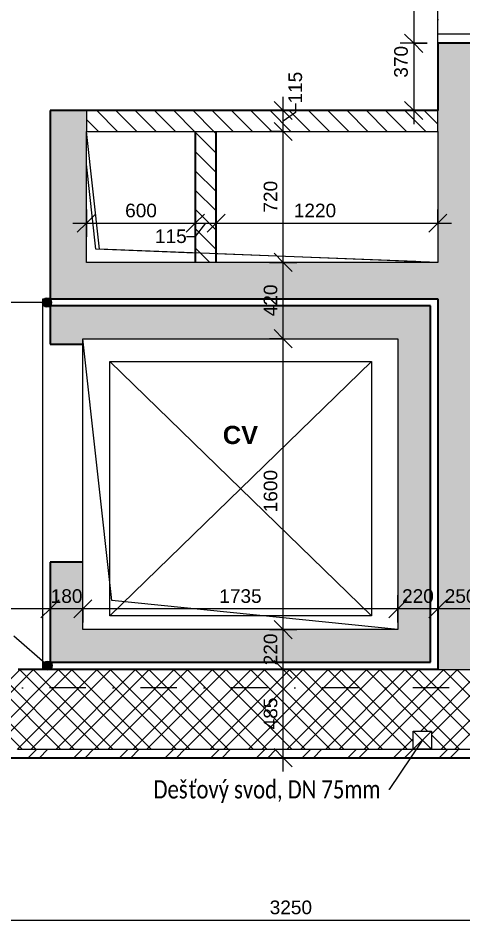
# Model space of a CAD drawing. Header units: millimetres. Extents: x -47720 to -5768, y -7799 to 13087.
# Drawn here: x -35010 to -32562, y -6755 to -1719 of the extents above; entities that cross this region are included whole.
import ezdxf

# ---------------------------------------------------------------- set-up
doc = ezdxf.new("R2010")
doc.units = ezdxf.units.MM
doc.linetypes.add('HA_DashDot_10mm-S3mm', pattern=[500, 200, -150, 0, -150])
doc.linetypes.add('HA_DashDot_2_2mm-S0_6mm', pattern=[110, 50, -30, 0, -30])
for name, color, linetype, lineweight in [('A-____-____-DIMS', 9, 'Continuous', 5), ('A-____-____-DIMS-50', 9, 'Continuous', 5), ('A-AREA-____-IDEN', 9, 'Continuous', 9), ('A-DETL-____-THIN', 9, 'Continuous', 9), ('A-DETL-GENF-OTLN', 9, 'Continuous', 9), ('A-DOOR-____-MCUT', 9, 'HA_DashDot_2_2mm-S0_6mm', 9), ('A-DOOR-____-OTLN', 9, 'Continuous', 9), ('A-DOOR-FRAM-MCUT', 9, 'Continuous', 9), ('A-FLOR-____-OTLN', 9, 'Continuous', 9), ('A-GENM-____-IDEN', 9, 'Continuous', 9), ('A-GENM-____-OTLN', 9, 'Continuous', 9), ('A-WALL-____-MCUT', 9, 'Continuous', 25), ('A-WALL-____-PATT', 9, 'Continuous', 25), ('G-____-____-TEXT', 9, 'Continuous', 5), ('I-WALL-____-MCUT', 9, 'Continuous', 25), ('M-HVAC-DUCT-OTLN', 9, 'Continuous', 9), ('S-GRID-____-OTLN', 9, 'Continuous', 5)]:
    doc.layers.add(name, color=color, linetype=linetype, lineweight=lineweight)
doc.styles.add('Arial_1', font='arial.ttf', dxfattribs={"height": 75})
doc.styles.add('Arial_B', font='arialbd.ttf', dxfattribs={"height": 100})
doc.styles.add('Calibri', font='calibri.ttf', dxfattribs={"width": 0.8, "height": 100})
doc.dimstyles.new('Inner_Dimensions', dxfattribs={"dimscale": 304.8, "dimtxt": 76.519455, "dimasz": 0.328084, "dimexe": 0.246063, "dimexo": 0.0625, "dimgap": 0.032808, "dimtad": 1, "dimdec": 0, "dimzin": 0, "dimdsep": 46, "dimtxsty": 'Arial_1', "dimblk1": 'OBLIQUE', "dimblk2": 'OBLIQUE', "dimsah": 1, "dimcen": 0.09, "dimdle": 0.246063, "dimazin": 0, "dimtfac": 1, "dimtdec": 4, "dimtix": 1, "dimtmove": 0, "dimatfit": 3, "dimfxl": 0.246063, "dimfxlon": 1, "dimtvp": 1, "dimtolj": 1, "dimtzin": 0, "dimlwd": 9, "dimlwe": 9, "dimarcsym": 2})
doc.dimstyles.new('Inner_Dimensions_1', dxfattribs={"dimscale": 304.8, "dimtxt": 76.519455, "dimasz": 0.328084, "dimexe": 0.246063, "dimexo": 0.0625, "dimgap": 0.032808, "dimtad": 1, "dimdec": 0, "dimzin": 0, "dimdsep": 46, "dimtxsty": 'Arial_1', "dimblk1": 'OBLIQUE', "dimblk2": 'OBLIQUE', "dimsah": 1, "dimcen": 0.09, "dimdle": 0.246063, "dimazin": 0, "dimtfac": 1, "dimtdec": 4, "dimtix": 1, "dimtmove": 1, "dimatfit": 3, "dimfxl": 0.246063, "dimfxlon": 1, "dimtvp": 1, "dimtolj": 1, "dimtzin": 0, "dimlwd": 9, "dimlwe": 9, "dimarcsym": 2})
doc.dimstyles.new('Inner_Dimensions_2', dxfattribs={"dimscale": 304.8, "dimtxt": 76.519455, "dimasz": 0.328084, "dimexe": 0.246063, "dimexo": 0.0625, "dimgap": 0.032808, "dimtad": 1, "dimdec": 0, "dimzin": 0, "dimdsep": 46, "dimtxsty": 'Arial_1', "dimblk1": 'OBLIQUE', "dimblk2": 'OBLIQUE', "dimsah": 1, "dimcen": 0.09, "dimdle": 0.246063, "dimazin": 0, "dimtfac": 1, "dimtdec": 4, "dimtix": 1, "dimtmove": 2, "dimatfit": 3, "dimfxl": 0.246063, "dimfxlon": 1, "dimtvp": 1, "dimtolj": 1, "dimtzin": 0, "dimlwd": 9, "dimlwe": 9, "dimarcsym": 2})
pattern_1 = [(135, (0, 0), (-53.03301, -53.03301), [])]

# ---------------------------------------------------------------- blocks, each defined once
blk = doc.blocks.new('HA_GM_Shaft_Rectangle - Default-1963437-DPS_2NP-C')
at = {"layer": 'A-DETL-GENF-OTLN'}
for p, q in [((72, -72), (539.6, -20)), ((51, -620), (72, -72)), ((4.6, -1834.1), (46.6, -735))]:
    blk.add_line(p, q, dxfattribs=at)
blk = doc.blocks.new('HA_GM_Shaft_Rectangle - Default-1963423-DPS_2NP-C')
at = {"layer": 'A-DETL-GENF-OTLN'}
for p, q in [((160, -160), (1600, 0)), ((0, -1735), (160, -160))]:
    blk.add_line(p, q, dxfattribs=at)
at = {"layer": 'A-GENM-____-OTLN'}
for p, q in [((0, -1735), (0, 0)), ((0, 0), (1600, 0)), ((1600, 0), (1600, -1735)), ((1600, -1735), (0, -1735))]:
    blk.add_line(p, q, dxfattribs=at)
blk = doc.blocks.new('HA_GM_Shaft_Rectangle - Default-1963421-DPS_2NP-C')
at = {"layer": 'A-DETL-GENF-OTLN'}
for p, q in [((72, -72), (720, 0)), ((0, -1935), (72, -72))]:
    blk.add_line(p, q, dxfattribs=at)
at = {"layer": 'A-GENM-____-OTLN'}
for p, q in [((0, -1935), (0, 0)), ((0, 0), (720, 0)), ((720, 0), (720, -1935)), ((720, -1935), (0, -1935))]:
    blk.add_line(p, q, dxfattribs=at)
blk = doc.blocks.new('HA_DR_Single_Swing_Solid - In_BJ_900x2100_Vstup-2040222-DPS_2NP-C')
at = {"layer": 'A-DOOR-____-MCUT'}
for p, q in [((-450, 125), (450, 125)), ((-450, -125), (450, -125))]:
    blk.add_line(p, q, dxfattribs=at)
at = {"layer": 'A-DOOR-____-OTLN'}
for p, q in [((-500, 125), (500, 125)), ((-500, -125), (500, -125))]:
    blk.add_line(p, q, dxfattribs=at)
at = {"layer": 'A-DOOR-____-OTLN', "lineweight": 5}
blk.add_line((450, -1025), (450, -125), dxfattribs=at)
blk.add_arc((450, -125), 900, 180, 270, dxfattribs=at)
at = {"layer": 'A-DOOR-FRAM-MCUT'}
for p, q in [((-450, -125), (-450, 125)), ((450, 125), (450, -125))]:
    blk.add_line(p, q, dxfattribs=at)
blk = doc.blocks.new('DIMBLOCK36-DPS_2NP-C')
at = {"layer": 'A-____-____-DIMS-50', "lineweight": 9}
for p, q in [((-35134.9, -6604.6), (-35134.9, -6754.6)), ((-35134.9, -6679.6), (-35134.9, -6604.6)), ((-35134.9, -6679.6), (-35084.9, -6629.6)), ((-31884.9, -6604.6), (-31884.9, -6754.6)), ((-31884.9, -6679.6), (-31884.9, -6604.6)), ((-31884.9, -6679.6), (-31834.9, -6629.6)), ((-35134.9, -6679.6), (-35184.9, -6729.6)), ((-35134.9, -6679.6), (-31884.9, -6679.6)), ((-31884.9, -6679.6), (-31934.9, -6729.6))]:
    blk.add_line(p, q, dxfattribs=at)
at = {"layer": 'A-____-____-DIMS-50', "color": 0, "lineweight": 9, "insert": (-33625.3, -6572.3), "char_height": 75, "width": 276.883, "attachment_point": 1, "line_spacing_factor": 0.941778, "style": 'Arial_1'}
blk.add_mtext('3250', dxfattribs=at)
blk = doc.blocks.new('_Oblique')
at = {"color": 0, "linetype": 'ByBlock', "lineweight": -2}
blk.add_line((-0.5, -0.5), (0.5, 0.5), dxfattribs=at)
blk = doc.blocks.new('DIMBLOCK86-DPS_2NP-C')
at = {"layer": 'A-____-____-DIMS-50', "lineweight": 9}
for p, q in [((-32699.9, -5042.3), (-32699.9, -4892.3)), ((-32699.9, -4967.3), (-32649.9, -4917.3)), ((-32449.9, -5042.3), (-32449.9, -4892.3)), ((-32449.9, -4967.3), (-32399.9, -4917.3)), ((-32699.9, -4967.3), (-32749.9, -5017.3)), ((-32449.9, -4967.3), (-32699.9, -4967.3)), ((-32699.9, -4967.3), (-32699.9, -5042.3)), ((-32449.9, -4967.3), (-32499.9, -5017.3)), ((-32449.9, -4967.3), (-32449.9, -5042.3))]:
    blk.add_line(p, q, dxfattribs=at)
at = {"layer": 'A-____-____-DIMS-50', "color": 0, "lineweight": 9, "insert": (-32661.4, -4859.9), "char_height": 75, "width": 207.662, "attachment_point": 1, "line_spacing_factor": 0.941778, "style": 'Arial_1'}
blk.add_mtext('250', dxfattribs=at)
blk = doc.blocks.new('DIMBLOCK87-DPS_2NP-C')
at = {"layer": 'A-____-____-DIMS-50', "lineweight": 9}
for p, q in [((-32919.9, -5042.3), (-32919.9, -4892.3)), ((-32919.9, -4967.3), (-32869.9, -4917.3)), ((-32699.9, -5042.3), (-32699.9, -4892.3)), ((-32699.9, -4967.3), (-32649.9, -4917.3)), ((-32919.9, -4967.3), (-32969.9, -5017.3)), ((-32699.9, -4967.3), (-32919.9, -4967.3)), ((-32919.9, -4967.3), (-32919.9, -5042.3)), ((-32699.9, -4967.3), (-32749.9, -5017.3)), ((-32699.9, -4967.3), (-32699.9, -5042.3))]:
    blk.add_line(p, q, dxfattribs=at)
at = {"layer": 'A-____-____-DIMS-50', "color": 0, "lineweight": 9, "insert": (-32896.4, -4859.9), "char_height": 75, "width": 207.662, "attachment_point": 1, "line_spacing_factor": 0.941778, "style": 'Arial_1'}
blk.add_mtext('220', dxfattribs=at)
blk = doc.blocks.new('DIMBLOCK88-DPS_2NP-C')
at = {"layer": 'A-____-____-DIMS-50', "lineweight": 9}
for p, q in [((-34654.9, -5042.3), (-34654.9, -4892.3)), ((-34654.9, -4967.3), (-34604.9, -4917.3)), ((-32919.9, -5042.3), (-32919.9, -4892.3)), ((-32919.9, -4967.3), (-32869.9, -4917.3)), ((-34654.9, -4967.3), (-34704.9, -5017.3)), ((-32919.9, -4967.3), (-34654.9, -4967.3)), ((-34654.9, -4967.3), (-34654.9, -5042.3)), ((-32919.9, -4967.3), (-32969.9, -5017.3)), ((-32919.9, -4967.3), (-32919.9, -5042.3))]:
    blk.add_line(p, q, dxfattribs=at)
at = {"layer": 'A-____-____-DIMS-50', "color": 0, "lineweight": 9, "insert": (-33902.8, -4859.9), "char_height": 75, "width": 276.883, "attachment_point": 1, "line_spacing_factor": 0.941778, "style": 'Arial_1'}
blk.add_mtext('1735', dxfattribs=at)
blk = doc.blocks.new('DIMBLOCK89-DPS_2NP-C')
at = {"layer": 'A-____-____-DIMS-50', "lineweight": 9}
for p, q in [((-34834.9, -5042.3), (-34834.9, -4892.3)), ((-34834.9, -4967.3), (-34784.9, -4917.3)), ((-34654.9, -5042.3), (-34654.9, -4892.3)), ((-34654.9, -4967.3), (-34604.9, -4917.3)), ((-34834.9, -4967.3), (-34884.9, -5017.3)), ((-34654.9, -4967.3), (-34834.9, -4967.3)), ((-34834.9, -4967.3), (-34834.9, -5042.3)), ((-34654.9, -4967.3), (-34704.9, -5017.3)), ((-34654.9, -4967.3), (-34654.9, -5042.3))]:
    blk.add_line(p, q, dxfattribs=at)
at = {"layer": 'A-____-____-DIMS-50', "color": 0, "lineweight": 9, "insert": (-34831.4, -4859.9), "char_height": 75, "width": 207.662, "attachment_point": 1, "line_spacing_factor": 0.941778, "style": 'Arial_1'}
blk.add_mtext('180', dxfattribs=at)
blk = doc.blocks.new('DIMBLOCK90-DPS_2NP-C')
at = {"layer": 'A-____-____-DIMS-50', "lineweight": 9}
for p, q in [((-36634.9, -4892.3), (-36634.9, -5042.3)), ((-36634.9, -4967.3), (-36634.9, -4892.3)), ((-36634.9, -4967.3), (-36584.9, -4917.3)), ((-34834.9, -5042.3), (-34834.9, -4892.3)), ((-34834.9, -4967.3), (-34784.9, -4917.3)), ((-36634.9, -4967.3), (-36684.9, -5017.3)), ((-34834.9, -4967.3), (-36634.9, -4967.3)), ((-34834.9, -4967.3), (-34884.9, -5017.3)), ((-34834.9, -4967.3), (-34834.9, -5042.3))]:
    blk.add_line(p, q, dxfattribs=at)
at = {"layer": 'A-____-____-DIMS-50', "color": 0, "lineweight": 9, "insert": (-35850.3, -4859.9), "char_height": 75, "width": 276.883, "attachment_point": 1, "line_spacing_factor": 0.941778, "style": 'Arial_1'}
blk.add_mtext('1800', dxfattribs=at)
blk = doc.blocks.new('DIMBLOCK107-DPS_2NP-C')
at = {"layer": 'A-____-____-DIMS-50', "lineweight": 9}
for p, q in [((-33551.1, -5301.8), (-33601.1, -5251.8)), ((-33626.1, -5301.8), (-33476.1, -5301.8)), ((-33551.1, -5301.8), (-33626.1, -5301.8)), ((-33551.1, -5861.8), (-33551.1, -5301.8)), ((-33551.1, -5301.8), (-33501.1, -5351.8)), ((-33551.1, -5786.8), (-33601.1, -5736.8)), ((-33626.1, -5786.8), (-33476.1, -5786.8)), ((-33551.1, -5786.8), (-33626.1, -5786.8)), ((-33551.1, -5786.8), (-33501.1, -5836.8))]:
    blk.add_line(p, q, dxfattribs=at)
at = {"layer": 'A-____-____-DIMS-50', "color": 0, "lineweight": 9, "insert": (-33658.5, -5630.8), "char_height": 75, "width": 207.662, "attachment_point": 1, "rotation": 90, "line_spacing_factor": 0.941778, "style": 'Arial_1'}
blk.add_mtext('485', dxfattribs=at)
blk = doc.blocks.new('DIMBLOCK108-DPS_2NP-C')
at = {"layer": 'A-____-____-DIMS-50', "lineweight": 9}
for p, q in [((-33551.1, -5081.8), (-33601.1, -5031.8)), ((-33626.1, -5081.8), (-33476.1, -5081.8)), ((-33551.1, -5081.8), (-33626.1, -5081.8)), ((-33551.1, -5301.8), (-33551.1, -5081.8)), ((-33551.1, -5081.8), (-33501.1, -5131.8)), ((-33551.1, -5301.8), (-33601.1, -5251.8)), ((-33626.1, -5301.8), (-33476.1, -5301.8)), ((-33551.1, -5301.8), (-33626.1, -5301.8)), ((-33551.1, -5301.8), (-33501.1, -5351.8))]:
    blk.add_line(p, q, dxfattribs=at)
at = {"layer": 'A-____-____-DIMS-50', "color": 0, "lineweight": 9, "insert": (-33658.5, -5278.3), "char_height": 75, "width": 207.662, "attachment_point": 1, "rotation": 90, "line_spacing_factor": 0.941778, "style": 'Arial_1'}
blk.add_mtext('220', dxfattribs=at)
blk = doc.blocks.new('DIMBLOCK109-DPS_2NP-C')
at = {"layer": 'A-____-____-DIMS-50', "lineweight": 9}
for p, q in [((-33551.1, -3481.8), (-33601.1, -3431.8)), ((-33626.1, -3481.8), (-33476.1, -3481.8)), ((-33551.1, -3481.8), (-33626.1, -3481.8)), ((-33551.1, -5081.8), (-33551.1, -3481.8)), ((-33551.1, -3481.8), (-33501.1, -3531.8)), ((-33551.1, -5081.8), (-33601.1, -5031.8)), ((-33626.1, -5081.8), (-33476.1, -5081.8)), ((-33551.1, -5081.8), (-33626.1, -5081.8)), ((-33551.1, -5081.8), (-33501.1, -5131.8))]:
    blk.add_line(p, q, dxfattribs=at)
at = {"layer": 'A-____-____-DIMS-50', "color": 0, "lineweight": 9, "insert": (-33658.5, -4436.8), "char_height": 75, "width": 276.883, "attachment_point": 1, "rotation": 90, "line_spacing_factor": 0.941778, "style": 'Arial_1'}
blk.add_mtext('1600', dxfattribs=at)
blk = doc.blocks.new('DIMBLOCK110-DPS_2NP-C')
at = {"layer": 'A-____-____-DIMS-50', "lineweight": 9}
for p, q in [((-33551.1, -3061.8), (-33601.1, -3011.8)), ((-33626.1, -3061.8), (-33476.1, -3061.8)), ((-33551.1, -3061.8), (-33626.1, -3061.8)), ((-33551.1, -3481.8), (-33551.1, -3061.8)), ((-33551.1, -3061.8), (-33501.1, -3111.8)), ((-33551.1, -3481.8), (-33601.1, -3431.8)), ((-33626.1, -3481.8), (-33476.1, -3481.8)), ((-33551.1, -3481.8), (-33626.1, -3481.8)), ((-33551.1, -3481.8), (-33501.1, -3531.8))]:
    blk.add_line(p, q, dxfattribs=at)
at = {"layer": 'A-____-____-DIMS-50', "color": 0, "lineweight": 9, "insert": (-33658.5, -3358.3), "char_height": 75, "width": 207.662, "attachment_point": 1, "rotation": 90, "line_spacing_factor": 0.941778, "style": 'Arial_1'}
blk.add_mtext('420', dxfattribs=at)
blk = doc.blocks.new('DIMBLOCK111-DPS_2NP-C')
at = {"layer": 'A-____-____-DIMS-50', "lineweight": 9}
for p, q in [((-33551.1, -2341.8), (-33601.1, -2291.8)), ((-33626.1, -2341.8), (-33476.1, -2341.8)), ((-33551.1, -2341.8), (-33626.1, -2341.8)), ((-33551.1, -3061.8), (-33551.1, -2341.8)), ((-33551.1, -2341.8), (-33501.1, -2391.8)), ((-33551.1, -3061.8), (-33601.1, -3011.8)), ((-33626.1, -3061.8), (-33476.1, -3061.8)), ((-33551.1, -3061.8), (-33626.1, -3061.8)), ((-33551.1, -3061.8), (-33501.1, -3111.8))]:
    blk.add_line(p, q, dxfattribs=at)
at = {"layer": 'A-____-____-DIMS-50', "color": 0, "lineweight": 9, "insert": (-33658.5, -2788.3), "char_height": 75, "width": 207.662, "attachment_point": 1, "rotation": 90, "line_spacing_factor": 0.941778, "style": 'Arial_1'}
blk.add_mtext('720', dxfattribs=at)
blk = doc.blocks.new('DIMBLOCK112-DPS_2NP-C')
at = {"layer": 'A-____-____-DIMS-50', "lineweight": 9}
for p, q in [((-33551.1, -2341.8), (-33551.1, -2151.8)), ((-33551.1, -2226.8), (-33601.1, -2176.8)), ((-33483.8, -2188.3), (-33483.8, -2238.3)), ((-33626.1, -2226.8), (-33476.1, -2226.8)), ((-33551.1, -2226.8), (-33626.1, -2226.8)), ((-33551.1, -2226.8), (-33501.1, -2276.8)), ((-33483.8, -2238.3), (-33551.1, -2284.3)), ((-33551.1, -2341.8), (-33601.1, -2291.8)), ((-33626.1, -2341.8), (-33476.1, -2341.8)), ((-33551.1, -2341.8), (-33626.1, -2341.8)), ((-33551.1, -2341.8), (-33501.1, -2391.8))]:
    blk.add_line(p, q, dxfattribs=at)
at = {"layer": 'A-____-____-DIMS-50', "color": 0, "lineweight": 9, "insert": (-33522.3, -2188.3), "char_height": 75, "width": 207.662, "attachment_point": 1, "rotation": 90, "line_spacing_factor": 0.941778, "style": 'Arial_1'}
blk.add_mtext('115', dxfattribs=at)
blk = doc.blocks.new('DIMBLOCK146-DPS_2NP-C')
at = {"layer": 'A-____-____-DIMS-50', "lineweight": 9}
for p, q in [((-32832.5, -856.8), (-32882.5, -806.8)), ((-32757.5, -856.8), (-32907.5, -856.8)), ((-32832.5, -856.8), (-32832.5, -1856.8)), ((-32832.5, -856.8), (-32782.5, -906.8)), ((-32832.5, -856.8), (-32757.5, -856.8)), ((-32832.5, -1856.8), (-32882.5, -1806.8)), ((-32757.5, -1856.8), (-32907.5, -1856.8)), ((-32832.5, -1856.8), (-32782.5, -1906.8)), ((-32832.5, -1856.8), (-32757.5, -1856.8))]:
    blk.add_line(p, q, dxfattribs=at)
at = {"layer": 'A-____-____-DIMS-50', "color": 0, "lineweight": 9, "insert": (-32939.9, -1472.2), "char_height": 75, "width": 276.883, "attachment_point": 1, "rotation": 90, "line_spacing_factor": 0.941778, "style": 'Arial_1'}
blk.add_mtext('1000', dxfattribs=at)
blk = doc.blocks.new('DIMBLOCK147-DPS_2NP-C')
at = {"layer": 'A-____-____-DIMS-50', "lineweight": 9}
for p, q in [((-32832.5, -1856.8), (-32882.5, -1806.8)), ((-32757.5, -1856.8), (-32907.5, -1856.8)), ((-32832.5, -1856.8), (-32832.5, -2301.8)), ((-32832.5, -1856.8), (-32782.5, -1906.8)), ((-32832.5, -1856.8), (-32757.5, -1856.8)), ((-32832.5, -2226.8), (-32882.5, -2176.8)), ((-32757.5, -2226.8), (-32907.5, -2226.8)), ((-32832.5, -2226.8), (-32782.5, -2276.8)), ((-32832.5, -2226.8), (-32757.5, -2226.8))]:
    blk.add_line(p, q, dxfattribs=at)
at = {"layer": 'A-____-____-DIMS-50', "color": 0, "lineweight": 9, "insert": (-32939.9, -2046.2), "char_height": 75, "width": 207.662, "attachment_point": 1, "rotation": 90, "line_spacing_factor": 0.941778, "style": 'Arial_1'}
blk.add_mtext('370', dxfattribs=at)
blk = doc.blocks.new('DIMBLOCK179-DPS_2NP-C')
at = {"layer": 'A-____-____-DIMS-50', "lineweight": 9}
for p, q in [((-34634.9, -2771.3), (-34634.9, -2921.3)), ((-34634.9, -2846.3), (-34634.9, -2771.3)), ((-34634.9, -2846.3), (-34584.9, -2796.3)), ((-34034.9, -2771.3), (-34034.9, -2921.3)), ((-34034.9, -2846.3), (-34034.9, -2771.3)), ((-34034.9, -2846.3), (-33984.9, -2796.3)), ((-34709.9, -2846.3), (-34034.9, -2846.3)), ((-34634.9, -2846.3), (-34684.9, -2896.3)), ((-34034.9, -2846.3), (-34084.9, -2896.3))]:
    blk.add_line(p, q, dxfattribs=at)
at = {"layer": 'A-____-____-DIMS-50', "color": 0, "lineweight": 9, "insert": (-34421.4, -2739), "char_height": 75, "width": 207.662, "attachment_point": 1, "line_spacing_factor": 0.941778, "style": 'Arial_1'}
blk.add_mtext('600', dxfattribs=at)
blk = doc.blocks.new('DIMBLOCK180-DPS_2NP-C')
at = {"layer": 'A-____-____-DIMS-50', "lineweight": 9}
for p, q in [((-34034.9, -2771.3), (-34034.9, -2921.3)), ((-34034.9, -2846.3), (-34034.9, -2771.3)), ((-34034.9, -2846.3), (-33984.9, -2796.3)), ((-33919.9, -2771.3), (-33919.9, -2921.3)), ((-33919.9, -2846.3), (-33919.9, -2771.3)), ((-33919.9, -2846.3), (-33869.9, -2796.3)), ((-34034.9, -2846.3), (-34084.9, -2896.3)), ((-34034.9, -2846.3), (-33919.9, -2846.3)), ((-34034.1, -2918.9), (-33977.4, -2846.3)), ((-33919.9, -2846.3), (-33969.9, -2896.3)), ((-34084.1, -2918.9), (-34034.1, -2918.9))]:
    blk.add_line(p, q, dxfattribs=at)
at = {"layer": 'A-____-____-DIMS-50', "color": 0, "lineweight": 9, "insert": (-34257.2, -2880.4), "char_height": 75, "width": 207.662, "attachment_point": 1, "line_spacing_factor": 0.941778, "style": 'Arial_1'}
blk.add_mtext('115', dxfattribs=at)
blk = doc.blocks.new('DIMBLOCK181-DPS_2NP-C')
at = {"layer": 'A-____-____-DIMS-50', "lineweight": 9}
for p, q in [((-33919.9, -2771.3), (-33919.9, -2921.3)), ((-33919.9, -2846.3), (-33919.9, -2771.3)), ((-33919.9, -2846.3), (-33869.9, -2796.3)), ((-32699.9, -2771.3), (-32699.9, -2921.3)), ((-32699.9, -2846.3), (-32699.9, -2771.3)), ((-32699.9, -2846.3), (-32649.9, -2796.3)), ((-33919.9, -2846.3), (-33969.9, -2896.3)), ((-33919.9, -2846.3), (-32624.9, -2846.3)), ((-32699.9, -2846.3), (-32749.9, -2896.3))]:
    blk.add_line(p, q, dxfattribs=at)
at = {"layer": 'A-____-____-DIMS-50', "color": 0, "lineweight": 9, "insert": (-33492.6, -2739), "char_height": 75, "width": 276.883, "attachment_point": 1, "line_spacing_factor": 0.941778, "style": 'Arial_1'}
blk.add_mtext('1220', dxfattribs=at)

msp = doc.modelspace()

# ---------------------------------------------------------------- hatches: boundary and pattern name
at = {"layer": 'A-GENM-____-IDEN'}
h = msp.add_hatch(color=256, dxfattribs=at)
edge = h.paths.add_edge_path()
edge.add_arc((-34852.3, -3282.6), 25, 0, 360)
h = msp.add_hatch(color=256, dxfattribs=at)
edge = h.paths.add_edge_path()
edge.add_arc((-34848.8, -5279.9), 25, 0, 360)
at = {"layer": 'A-WALL-____-PATT', "lineweight": 9}
h = msp.add_hatch(color=256, dxfattribs=at)
h.paths.add_polyline_path([(-32699.9, -5301.8), (-32449.9, -5301.8), (-32449.9, -1856.8), (-32699.9, -1856.8), (-32699.9, -3261.8)])
h.paths.add_polyline_path([(-32699.9, -856.8), (-32449.9, -856.8), (-32449.9, -726.8), (-32699.9, -726.8)])
for points in [[(-34834.9, -3261.8), (-34634.9, -3261.8), (-34634.9, -2226.8), (-34834.9, -2226.8), (-34834.9, -2985.4)], [(-32699.9, -3261.8), (-32699.9, -3061.8), (-34634.9, -3061.8), (-34634.9, -3261.8), (-33920.6, -3261.8)], [(-32739.9, -3481.8), (-32739.9, -3301.8), (-34834.9, -3301.8), (-34834.9, -3481.8), (-32919.9, -3481.8)], [(-32739.9, -5261.8), (-32739.9, -3481.8), (-32919.9, -3481.8), (-32919.9, -5261.8)], [(-32919.9, -5261.8), (-32919.9, -5081.8), (-34834.9, -5081.8), (-34834.9, -5261.8), (-33920.6, -5261.8)]]:
    msp.add_hatch(color=256, dxfattribs=at).paths.add_polyline_path(points)
at = {"layer": 'A-WALL-____-PATT', "lineweight": 5}
h = msp.add_hatch(dxfattribs=at)
h.set_pattern_fill('FP_3', color=256, style=0, pattern_type=2)
h.set_pattern_definition(pattern_1)
h.paths.add_polyline_path([(-32699.9, -2341.8), (-32699.9, -2226.8), (-34634.9, -2226.8), (-34634.9, -2341.8), (-33919.9, -2341.8)])
h = msp.add_hatch(dxfattribs=at)
h.set_pattern_fill('FP_3', color=256, style=0, pattern_type=2)
h.set_pattern_definition(pattern_1)
h.paths.add_polyline_path([(-33920.6, -3061.8), (-33919.9, -3061.8), (-33919.9, -2341.8), (-34034.9, -2341.8), (-34034.9, -3061.8)])
at = {"layer": 'A-WALL-____-PATT', "lineweight": 9}
h = msp.add_hatch(color=256, dxfattribs=at)
h.paths.add_polyline_path([(-34654.9, -5081.8), (-34654.9, -4711.8), (-34834.9, -4711.8), (-34834.9, -5081.8)])
h.paths.add_polyline_path([(-34834.9, -3511.8), (-34654.9, -3511.8), (-34654.9, -3481.8), (-34834.9, -3481.8)])
at = {"layer": 'A-WALL-____-PATT', "lineweight": 5}
h = msp.add_hatch(dxfattribs=at)
h.set_pattern_fill('FP_1', color=256, style=0, pattern_type=2)
h.set_pattern_definition([(45, (0, 0), (-106.066, 106.066), []), (45, (75, 0), (-106.066, 106.066), []), (315, (0, 0), (106.066, 106.066), []), (315, (75, 0), (106.066, 106.066), [])])
h.paths.add_polyline_path([(-32449.9, -5741.8), (-32449.9, -5301.8), (-35134.9, -5301.8), (-35134.9, -5741.8), (-32734.9, -5741.8)])
h.paths.add_polyline_path([(-36134.9, -5741.8), (-36134.9, -5301.8), (-41634.9, -5301.8), (-41634.9, -5741.8), (-37313.9, -5741.8)])
h.paths.add_polyline_path([(-42634.9, -5741.8), (-42634.9, -5301.8), (-45274.9, -5301.8), (-45274.9, -5741.8), (-44100.6, -5741.8)])
h.paths.add_polyline_path([(-32834.9, -5740.1), (-32834.9, -5640.1), (-32734.9, -5640.1), (-32734.9, -5740.1)])
h.paths.add_polyline_path([(-41254.9, -5740.1), (-41254.9, -5640.1), (-41154.9, -5640.1), (-41154.9, -5740.1)])
h.paths.add_polyline_path([(-44834.9, -5740.1), (-44834.9, -5640.1), (-44734.9, -5640.1), (-44734.9, -5740.1)])
h = msp.add_hatch(dxfattribs=at)
h.set_pattern_fill('FP_4', color=256, style=0, pattern_type=2)
h.set_pattern_definition([(45, (0, 0), (-125.7236, 125.7236), []), (45, (0, 190.5), (-125.7236, 125.7236), [])])
h.paths.add_polyline_path([(-22949.9, -5786.8), (-22949.9, -5741.8), (-26634.9, -5741.8), (-26634.9, -5786.8), (-23740.6, -5786.8)])
h.paths.add_polyline_path([(-27634.9, -5786.8), (-27634.9, -5741.8), (-28884.9, -5741.8), (-28884.9, -5786.8)])
h.paths.add_polyline_path([(-29884.9, -5786.8), (-29884.9, -5741.8), (-30884.9, -5741.8), (-30884.9, -5786.8), (-30527.3, -5786.8)])
h.paths.add_polyline_path([(-31884.9, -5786.8), (-31884.9, -5741.8), (-35134.9, -5741.8), (-35134.9, -5786.8), (-33920.6, -5786.8)])
h.paths.add_polyline_path([(-36134.9, -5786.8), (-36134.9, -5741.8), (-41634.9, -5741.8), (-41634.9, -5786.8), (-37313.9, -5786.8)])
h.paths.add_polyline_path([(-42634.9, -5786.8), (-42634.9, -5741.8), (-45274.9, -5741.8), (-45274.9, -5786.8), (-44100.6, -5786.8)])

# ---------------------------------------------------------------- linework, layer by layer
at = {"layer": 'A-DETL-____-THIN'}
for p, q in [((-34504.9, -3606.8), (-33064.9, -3606.8)), ((-34504.9, -5006.8), (-34504.9, -3606.8)), ((-34504.9, -5006.8), (-33064.9, -3606.8)), ((-34504.9, -3606.8), (-33064.9, -5006.8)), ((-33064.9, -3606.8), (-33064.9, -5006.8)), ((-33064.9, -5006.8), (-34504.9, -5006.8))]:
    msp.add_line(p, q, dxfattribs=at)
at = {"layer": 'A-FLOR-____-OTLN'}
for p, q in [((-34874.9, -5301.8), (-34874.9, -3261.8)), ((-34874.9, -3261.8), (-34834.9, -3261.8))]:
    msp.add_line(p, q, dxfattribs=at)
at = {"layer": 'A-GENM-____-IDEN'}
for p, q in [((-34852.3, -3282.6), (-35053.3, -3282.6)), ((-34848.8, -5279.9), (-35035.3, -5117.6))]:
    msp.add_line(p, q, dxfattribs=at)
for centre in [(-34852.3, -3282.6), (-34848.8, -5279.9)]:
    msp.add_circle(centre, 25, dxfattribs=at)
at = {"layer": 'A-WALL-____-MCUT', "lineweight": 9}
for p, q in [((-34634.9, -2226.8), (-34634.9, -2341.7)), ((-32699.9, -2341.7), (-32699.9, -2226.8)), ((-32699.9, -5301.8), (-32449.9, -5301.8)), ((-31884.9, -5741.8), (-35009.9, -5741.8))]:
    msp.add_line(p, q, dxfattribs=at)
at = {"layer": 'A-WALL-____-MCUT'}
for p, q in [((-32699.9, -5301.8), (-35009.9, -5301.8)), ((-35134.9, -5786.8), (-31884.9, -5786.8))]:
    msp.add_line(p, q, dxfattribs=at)
at = {"layer": 'G-____-____-TEXT', "color": 250, "lineweight": 9}
for p, q in [((-32786.5, -5692.6), (-32966.9, -5960.8)), ((-32966.9, -5960.8), (-32969.7, -5960.8))]:
    msp.add_line(p, q, dxfattribs=at)
at = {"layer": 'I-WALL-____-MCUT'}
for p, q in [((-32449.9, -1856.8), (-32699.9, -1856.8)), ((-32699.9, -1856.8), (-32699.9, -2226.8)), ((-34834.9, -2226.8), (-34834.9, -3261.8)), ((-32699.9, -2226.8), (-34834.9, -2226.8)), ((-34034.9, -2341.8), (-34034.9, -3061.8)), ((-33919.9, -3061.8), (-33919.9, -2341.8)), ((-34834.9, -3261.8), (-32699.9, -3261.8)), ((-32699.9, -3261.8), (-32699.9, -5301.8)), ((-32739.9, -3301.8), (-34834.9, -3301.8)), ((-34834.9, -3301.8), (-34834.9, -3511.8)), ((-32739.9, -5261.8), (-32739.9, -3301.8)), ((-34834.9, -3511.8), (-34654.9, -3511.8)), ((-34654.9, -4711.8), (-34834.9, -4711.8)), ((-34834.9, -4711.8), (-34834.9, -5261.8)), ((-34834.9, -5261.8), (-32739.9, -5261.8))]:
    msp.add_line(p, q, dxfattribs=at)
at = {"layer": 'M-HVAC-DUCT-OTLN', "lineweight": 5}
for p, q in [((-32734.9, -5740.1), (-32834.9, -5640.1)), ((-32734.9, -5640.1), (-32834.9, -5740.1)), ((-32834.9, -5640.1), (-32734.9, -5640.1)), ((-32834.9, -5740.1), (-32834.9, -5640.1)), ((-32734.9, -5640.1), (-32734.9, -5740.1)), ((-32734.9, -5740.1), (-32834.9, -5740.1))]:
    msp.add_line(p, q, dxfattribs=at)
at = {"layer": 'S-GRID-____-OTLN', "linetype": 'HA_DashDot_10mm-S3mm', "lineweight": 9}
msp.add_line((-22634.8, -5401.8), (-46120.1, -5401.8), dxfattribs=at)

# ---------------------------------------------------------------- block references
at = {"layer": 'A-DOOR-____-OTLN', "rotation": 89.9999999999997}
msp.add_blockref('HA_DR_Single_Swing_Solid - In_BJ_900x2100_Vstup-2040222-DPS_2NP-C', (-32574.9, -1356.8), dxfattribs=at)
at = {"layer": 'A-GENM-____-OTLN', "rotation": 89.9999999999996}
for name, p in [('HA_GM_Shaft_Rectangle - Default-1963421-DPS_2NP-C', (-34634.9, -3061.8)), ('HA_GM_Shaft_Rectangle - Default-1963423-DPS_2NP-C', (-34654.9, -5081.8))]:
    msp.add_blockref(name, p, dxfattribs=at)
at = {"layer": 'A-GENM-____-OTLN', "lineweight": 5, "rotation": 89.9999999999996}
msp.add_blockref('HA_GM_Shaft_Rectangle - Default-1963437-DPS_2NP-C', (-34654.9, -3061.8), dxfattribs=at)

# ---------------------------------------------------------------- texts
at = {"layer": 'A-AREA-____-IDEN', "lineweight": 5, "insert": (-33883.5, -3961.2), "char_height": 100, "width": 240.506, "attachment_point": 1, "style": 'Arial_B'}
msp.add_mtext('CV', dxfattribs=at)
at = {"layer": 'G-____-____-TEXT', "color": 7, "lineweight": 9, "char_height": 100, "attachment_point": 1, "style": 'Calibri'}
for s, insert, width in [('Deš', (-34264.7, -5910.8), 234.093), ('ťový svod, DN 75mm', (-34071.5, -5910.8), 1305.147)]:
    msp.add_mtext(s, dxfattribs=dict(at, insert=insert, width=width))

# ---------------------------------------------------------------- dimensions: what is measured, and where the dimension line sits
at = {"layer": 'A-____-____-DIMS', "lineweight": 9}
for base, p1, p2, override, picture, middle in [((-32832.5, -1856.8), (-32757.5, -856.8), (-32757.5, -1856.8), {"dimpost": '<>', "dimfxl": 1000}, 'DIMBLOCK146-DPS_2NP-C', (-32880.8, -1356.8)), ((-33551.1, -2341.8), (-33626.1, -3061.8), (-33626.1, -2341.8), {"dimpost": '<>', "dimfxl": 720}, 'DIMBLOCK111-DPS_2NP-C', (-33599.4, -2701.8)), ((-33551.1, -3061.8), (-33626.1, -3481.8), (-33626.1, -3061.8), {"dimpost": '<>', "dimfxl": 420}, 'DIMBLOCK110-DPS_2NP-C', (-33599.4, -3271.8)), ((-33551.1, -5081.8), (-33626.1, -5301.8), (-33626.1, -5081.8), {"dimpost": '<>', "dimfxl": 220}, 'DIMBLOCK108-DPS_2NP-C', (-33599.4, -5191.8)), ((-33551.1, -5301.8), (-33626.1, -5786.8), (-33626.1, -5301.8), {"dimpost": '<>', "dimfxl": 485}, 'DIMBLOCK107-DPS_2NP-C', (-33599.4, -5544.3))]:
    dim = msp.add_linear_dim(base=base, p1=p1, p2=p2, angle=90, dimstyle='Inner_Dimensions', override=override, dxfattribs=at)
    dim.commit()
    dim.dimension.update_dxf_attribs({"geometry": picture, "text_midpoint": middle})
for base, p1, p2, dimstyle, override, picture, middle in [((-32832.5, -2226.8), (-32757.5, -1856.8), (-32757.5, -2226.8), 'Inner_Dimensions_2', {"dimpost": '<>', "dimfxl": 370}, 'DIMBLOCK147-DPS_2NP-C', (-32889.9, -1942.4)), ((-33551.1, -2226.8), (-33626.1, -2341.8), (-33626.1, -2226.8), 'Inner_Dimensions_1', {"dimpost": '<>', "dimfxl": 115}, 'DIMBLOCK112-DPS_2NP-C', (-33472.3, -2084.4)), ((-33551.1, -3481.8), (-33626.1, -5081.8), (-33626.1, -3481.8), 'Inner_Dimensions_2', {"dimpost": '<>', "dimfxl": 1600}, 'DIMBLOCK109-DPS_2NP-C', (-33608.5, -4298.4))]:
    dim = msp.add_linear_dim(base=base, p1=p1, p2=p2, angle=90, dimstyle=dimstyle, override=override, dxfattribs=at)
    dim.commit()
    dim.dimension.update_dxf_attribs({"geometry": picture, "text_midpoint": middle, "dimtype": 160, "text_rotation": 90})
for base, p1, p2, override, picture, middle in [((-34034.9, -2846.3), (-34634.9, -2771.3), (-34034.9, -2771.3), {"dimpost": '<>', "dimfxl": 600}, 'DIMBLOCK179-DPS_2NP-C', (-34334.9, -2798.1)), ((-36634.9, -4967.3), (-34834.9, -5042.3), (-36634.9, -4892.3), {"dimpost": '<>', "dimfxl": 1806.239187}, 'DIMBLOCK90-DPS_2NP-C', (-35734.9, -4919)), ((-34834.9, -4967.3), (-34654.9, -5042.3), (-34834.9, -5042.3), {"dimpost": '<>', "dimfxl": 180}, 'DIMBLOCK89-DPS_2NP-C', (-34744.9, -4919)), ((-34654.9, -4967.3), (-32919.9, -5042.3), (-34654.9, -5042.3), {"dimpost": '<>', "dimfxl": 1735}, 'DIMBLOCK88-DPS_2NP-C', (-33787.4, -4919)), ((-32919.9, -4967.3), (-32699.9, -5042.3), (-32919.9, -5042.3), {"dimpost": '<>', "dimfxl": 220}, 'DIMBLOCK87-DPS_2NP-C', (-32809.9, -4919)), ((-32699.9, -4967.3), (-32449.9, -5042.3), (-32699.9, -5042.3), {"dimpost": '<>', "dimfxl": 250}, 'DIMBLOCK86-DPS_2NP-C', (-32574.9, -4919)), ((-31884.9, -6679.6), (-35134.9, -6604.6), (-31884.9, -6604.6), {"dimpost": '<>', "dimfxl": 3250}, 'DIMBLOCK36-DPS_2NP-C', (-33509.9, -6631.3))]:
    dim = msp.add_linear_dim(base=base, p1=p1, p2=p2, dimstyle='Inner_Dimensions', override=override, dxfattribs=at)
    dim.commit()
    dim.dimension.update_dxf_attribs({"geometry": picture, "text_midpoint": middle})
for base, p1, p2, dimstyle, override, picture, middle in [((-32699.9, -2846.3), (-33919.9, -2771.3), (-32699.9, -2771.3), 'Inner_Dimensions_2', {"dimpost": '<>', "dimfxl": 1220}, 'DIMBLOCK181-DPS_2NP-C', (-33354.2, -2789)), ((-33919.9, -2846.3), (-34034.9, -2771.3), (-33919.9, -2771.3), 'Inner_Dimensions_1', {"dimpost": '<>', "dimfxl": 115}, 'DIMBLOCK180-DPS_2NP-C', (-34153.3, -2930.4))]:
    dim = msp.add_linear_dim(base=base, p1=p1, p2=p2, dimstyle=dimstyle, override=override, dxfattribs=at)
    dim.commit()
    dim.dimension.update_dxf_attribs({"geometry": picture, "text_midpoint": middle, "dimtype": 160})

doc.saveas('drawing.dxf')
